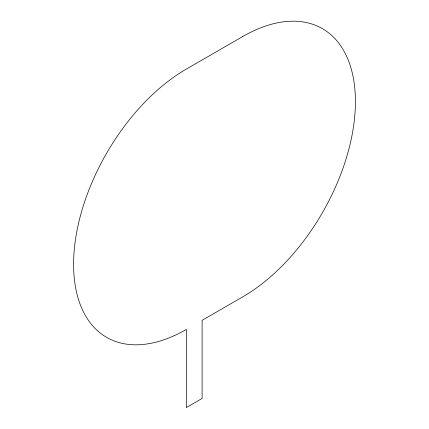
<?xml version="1.0" encoding="UTF-8"?>
<svg xmlns="http://www.w3.org/2000/svg" width="429" height="429" viewBox="0 0 429 429"><rect width="100%" height="100%" fill="white"/><g stroke="black" fill="none" stroke-linecap="round" stroke-linejoin="round"><path stroke-width="0.64" d="M242.685 36.551L186.315 69.096A159.432 92.047 -60 0 0 73.584 264.355A159.432 92.047 -60 0 0 186.315 329.445L186.315 407.55L202.102 398.439L202.102 320.334L242.685 296.9A159.432 92.047 -60 0 0 355.416 101.641A159.432 92.047 -60 0 0 242.685 36.551"/></g></svg>
